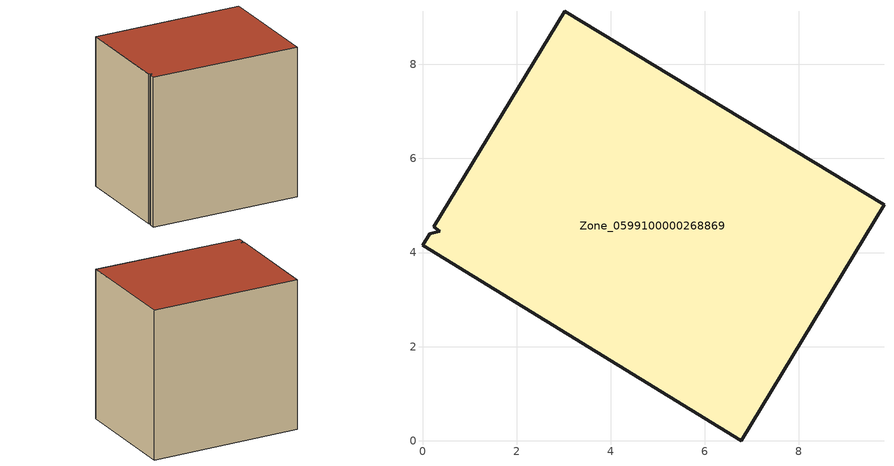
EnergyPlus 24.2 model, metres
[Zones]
Zone_0599100000268869
 floor ground (C_G): 0.36,4.46 0.23,4.54 3.02,9.13 9.81,5.02 6.77,0 0,4.16 0.15,4.41 z0
 wall outside (C_F): 6.77,0 9.81,5.02 3.02,9.13 0.23,4.54 0.36,4.46 0.15,4.41 0,4.16 6.77,0 z0:7.89
 roof outside (C_R): 0.36,4.46 0.15,4.41 0,4.16 6.77,0 9.81,5.02 3.02,9.13 0.23,4.54 z7.89
[BUILDING]
Pand.0599100000268869: North Axis=0; Terrain=City; Loads Convergence Tolerance Value=0.04; Temperature Convergence Tolerance Value=0.4; Solar Distribution=FullExterior; Maximum Number of Warmup Days=25; Minimum Number of Warmup Days=1
[Site:Location]
Rotterdam.The.Hague.AP_ZH_NLD Design_Conditions: Latitude=51.96; Longitude=4.45; Time Zone=1; Elevation=-4.5
[SITE:GROUNDTEMPERATURE:BUILDINGSURFACE]
18, 18, 18, 18, 18, 18, 18, 18, 18, 18, 18, 18
[MATERIAL] Thermal Absorptance=0.9; Solar Absorptance=0.7; Visible Absorptance=0.7
Name | Roughness | Thickness | Conductivity | Density | Specific Heat
G.TI.1946-1964 | MediumSmooth | 0.15 | 1 | 540 | 1210
F.TI.1946-1964 | Rough | 0.3 | 0.857143 | 1920 | 840
R.TI.1946-1964 | MediumRough | 0.2 | 0.277778 | 1500 | 1000
[CONSTRUCTION]
C_G: G.TI.1946-1964
C_F: F.TI.1946-1964
C_R: R.TI.1946-1964
[ZONE]
Zone_0599100000268869: Type=1; Multiplier=1; Ceiling Height=Autocalculate; Volume=Autocalculate; Floor Area=autocalculate; Part of Total Floor Area=Yes
[ZONEINFILTRATION:DESIGNFLOWRATE]
Infil_Zone_0599100000268869: Zone or ZoneList or Space or SpaceList=Zone_0599100000268869; Schedule=AlwaysOn; Design Flow Rate Calculation Method=Flow/Area; Flow Rate per Floor Area=0.003; Constant Term Coefficient=1; Temperature Term Coefficient=0; Velocity Term Coefficient=0; Velocity Squared Term Coefficient=0
[HVACTEMPLATE:ZONE:IDEALLOADSAIRSYSTEM]
Zone_0599100000268869: Maximum Heating Supply Air Temperature=50; Minimum Cooling Supply Air Temperature=13; Maximum Heating Supply Air Humidity Ratio=0.0156; Minimum Cooling Supply Air Humidity Ratio=0.0077; Heating Limit=NoLimit; Cooling Limit=NoLimit; Dehumidification Control Type=ConstantSensibleHeatRatio; Cooling Sensible Heat Ratio=0.7; Dehumidification Setpoint=60; Humidification Control Type=None; Humidification Setpoint=30; Outdoor Air Method=None; Outdoor Air Flow Rate per Person=0.00944; Outdoor Air Flow Rate per Zone Floor Area=0; Outdoor Air Flow Rate per Zone=0; Demand Controlled Ventilation Type=None; Outdoor Air Economizer Type=NoEconomizer; Heat Recovery Type=None; Sensible Heat Recovery Effectiveness=0.7; Latent Heat Recovery Effectiveness=0.65
[ZONECONTROL:THERMOSTAT]
ThermostatControl_Zone_0599100000268869: Zone or ZoneList=Zone_0599100000268869; Control Type Schedule=DualSetpointControlType; Control 1=Thermostat_Zone_0599100000268869; Temperature Difference Between Cutout And Setpoint=0
[THERMOSTATSETPOINT:DUALSETPOINT]
Thermostat_Zone_0599100000268869: Heating Setpoint Temperature Schedule=HeatingSetpoint_Zone_0599100000268869; Cooling Setpoint Temperature Schedule=CoolingSetpoint_Zone_0599100000268869
[SCHEDULE:COMPACT]
HeatingSetpoint_Zone_0599100000268869: Through: 12/31, For: AllDays, Until: 24:00, 21
CoolingSetpoint_Zone_0599100000268869: Through: 12/31, For: AllDays, Until: 24:00, 24
DualSetpointControlType: Through: 12/31, For: AllDays, Until: 24:00, 4
AlwaysOn: Through: 12/31, For: AllDays, Until: 24:00, 1
